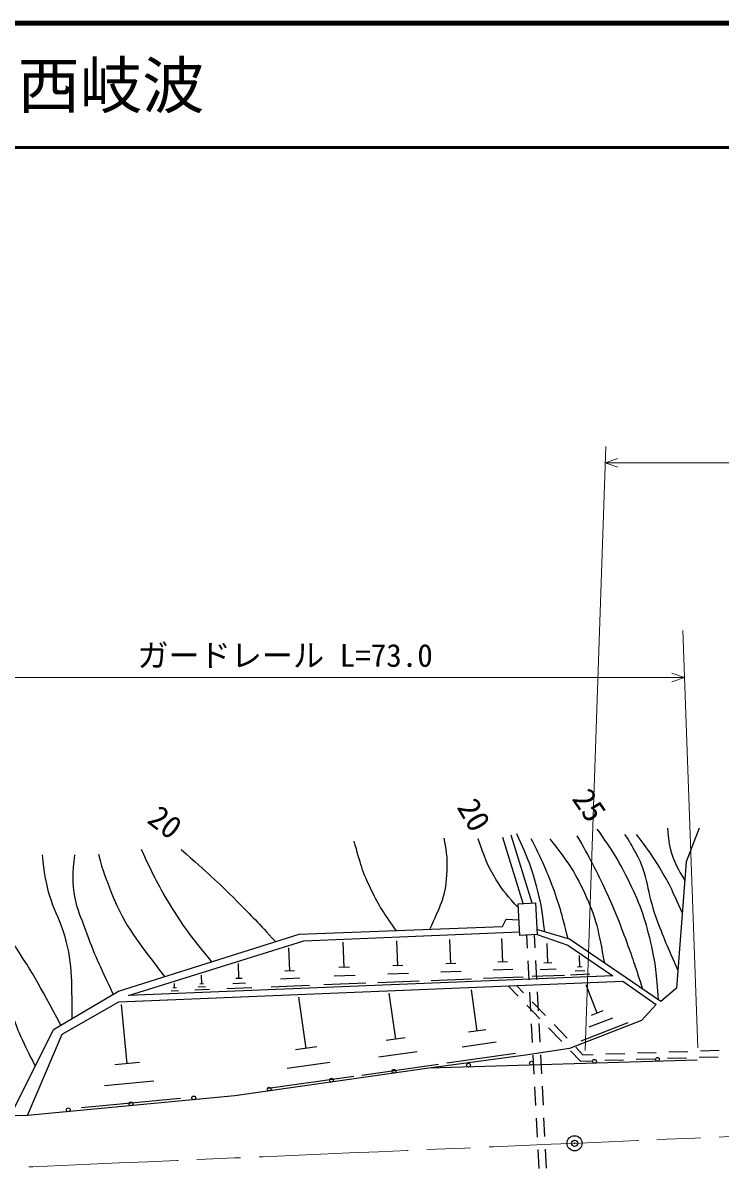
# Model space of a CAD drawing. Units: millimetres, scale not verified. Extents: x 40000 to 680000, y 20000 to 380000.
# Drawn here: x 430463 to 486522, y 287344 to 380000 of the extents above; entities that cross this region are included whole.
import ezdxf
from ezdxf.enums import TextEntityAlignment as Align

# ---------------------------------------------------------------- set-up
doc = ezdxf.new("R2010")
doc.units = ezdxf.units.MM
doc.header["$LTSCALE"] = 1000
doc.header["$PDMODE"] = 32
doc.header["$PDSIZE"] = 500
doc.linetypes.add('CHAIN', pattern=[18.5, 12, -1.5, 3.5, -1.5])
for name, color, linetype, lineweight in [('M-BGD', 7, 'Continuous', 25), ('M-BMK', 2, 'CHAIN', 13), ('M-BMK-SRVR', 3, 'Continuous', 25), ('M-STR-HTXT', 7, 'Continuous', 13), ('M-TTL', 2, 'Continuous', 140), ('M-TTL-LINE', 7, 'Continuous', 50)]:
    doc.layers.add(name, color=color, linetype=linetype, lineweight=lineweight)
doc.layers.add('M-TTL-TXT', color=7, linetype='Continuous')
doc.styles.add('ＭＳ ゴシック', font='')
doc.styles.get('ＭＳ ゴシック').set_extended_font_data('MS Gothic')

msp = doc.modelspace()

# ---------------------------------------------------------------- linework, layer by layer
at = {"layer": 'M-BGD'}
for p, q in [((484765, 315341), (483740, 312633)), ((470645, 309303), (468994, 314590)), ((471365, 309338), (469660, 314798)), ((483740, 312633), (482960, 302500)), ((468970, 307464), (469257, 308038)), ((469257, 308038), (470297, 308000)), ((438118, 302254), (452642, 306849)), ((452642, 306849), (468970, 307464)), ((453011, 306315), (470345, 307014)), ((470908, 306766), (470963, 305706)), ((471509, 306795), (471565, 305736)), ((474345, 306438), (471740, 307209)), ((471760, 306808), (474221, 305946)), ((438939, 301925), (453011, 306315)), ((456259, 304171), (456178, 306190)), ((460570, 304317), (460490, 306296)), ((464814, 304460), (464737, 306400)), ((468994, 304602), (468918, 306502)), ((472621, 304523), (472559, 306087)), ((474221, 305946), (477832, 303484)), ((481688, 301433), (474345, 306438)), ((451886, 303884), (451812, 305736)), ((475185, 304196), (475148, 305117)), ((447805, 303279), (447757, 304472)), ((456680, 304188), (455838, 304154)), ((460982, 304333), (460157, 304300)), ((465218, 304476), (464410, 304444)), ((469811, 304000), (468227, 303936)), ((469390, 304618), (468598, 304586)), ((471017, 304696), (471096, 303180)), ((471618, 304726), (471698, 303210)), ((473294, 304027), (471990, 303975)), ((472947, 304536), (472295, 304510)), ((475377, 304204), (474993, 304188)), ((438159, 301392), (478652, 303074)), ((477832, 303484), (438939, 301925)), ((444820, 302837), (444792, 303546)), ((448054, 303289), (447557, 303269)), ((452683, 303297), (451139, 303236)), ((452272, 303899), (451500, 303868)), ((457127, 303531), (455444, 303464)), ((462272, 303063), (458973, 302931)), ((461421, 303690), (459771, 303624)), ((466482, 303232), (463250, 303102)), ((465648, 303846), (464032, 303781)), ((470628, 303398), (467461, 303271)), ((473967, 303532), (471359, 303428)), ((475978, 303613), (474442, 303551)), ((475581, 303904), (474814, 303874)), ((478652, 303074), (481319, 301187)), ((432908, 299177), (438118, 302254)), ((442942, 302288), (442349, 302265)), ((442785, 302520), (442488, 302508)), ((442636, 302514), (442622, 302870)), ((445430, 302388), (444248, 302341)), ((445125, 302613), (444534, 302589)), ((444968, 302843), (444672, 302831)), ((448831, 302524), (446844, 302445)), ((448318, 302902), (447324, 302862)), ((453479, 302711), (450392, 302587)), ((457996, 302892), (454630, 302757)), ((460395, 298398), (459871, 302092)), ((466943, 299061), (466474, 302367)), ((469424, 302691), (470224, 301858)), ((470099, 302719), (470666, 302128)), ((471149, 302169), (471229, 300653)), ((471751, 302199), (471830, 300684)), ((476573, 300489), (475687, 302759)), ((482960, 302500), (481688, 301433)), ((433606, 298807), (438159, 301392)), ((438828, 296437), (438378, 301199)), ((453195, 297668), (452610, 301791)), ((471367, 301399), (472419, 300304)), ((481319, 301187), (480129, 299915)), ((470925, 301128), (471977, 300034)), ((477046, 300674), (476100, 300305)), ((471282, 299643), (471362, 298127)), ((471884, 299673), (471963, 298157)), ((472678, 299304), (473730, 298210)), ((473120, 299575), (474172, 298480)), ((480129, 299915), (474345, 297659)), ((479055, 299713), (475271, 298237)), ((477814, 300101), (475922, 299363)), ((429790, 292941), (432908, 299177)), ((430826, 292275), (433606, 298807)), ((461165, 298507), (459625, 298288)), ((467631, 299159), (466254, 298964)), ((454054, 297790), (452336, 297546)), ((468476, 298155), (465722, 297764)), ((474345, 297659), (470816, 297125)), ((474431, 297480), (475232, 296648)), ((474873, 297751), (475441, 297160)), ((482339, 297381), (483856, 297429)), ((484867, 297461), (486385, 297510)), ((439820, 296531), (437836, 296343)), ((455107, 296537), (451672, 296050)), ((462109, 297384), (459030, 296948)), ((470816, 297125), (463060, 296075)), ((470010, 297248), (464501, 296467)), ((471415, 297116), (471495, 295601)), ((472016, 297147), (472096, 295631)), ((475232, 296648), (476173, 296678)), ((475441, 297160), (476270, 297187)), ((477184, 296710), (478701, 296758)), ((477282, 297219), (478799, 297268)), ((479713, 296791), (481230, 296839)), ((479810, 297300), (481327, 297348)), ((482241, 296871), (483758, 296920)), ((484770, 296952), (486287, 297000)), ((463823, 296371), (457665, 295498)), ((440962, 295037), (436993, 294662)), ((457020, 295406), (450149, 294432)), ((471548, 294590), (471627, 293074)), ((472149, 294620), (472229, 293105)), ((443096, 293637), (435159, 292888)), ((471680, 292064), (471760, 290548)), ((472282, 292094), (472362, 290578)), ((471813, 289537), (471893, 288022)), ((472415, 289568), (472494, 288052))]:
    msp.add_line(p, q, dxfattribs=at)
msp.add_lwpolyline([(471637, 309351), (471760, 306808), (470358, 306740), (470235, 309283)], close=True, dxfattribs=at)
msp.add_lwpolyline([(484615, 296730), (463060, 296075), (447467, 293847), (430826, 292275), (420933, 292013)], dxfattribs=at)
for centre in [(471304, 296477), (476362, 296631), (481419, 296785), (460251, 295827), (466247, 296323), (455242, 295111), (444170, 293688), (450233, 294396), (434095, 292736), (439132, 293212)]:
    msp.add_circle(centre, 152, dxfattribs=at)
for points, knots in [([(481506, 301557), (481367, 303677), (481295, 304395), (480888, 306165), (480411, 308235), (479979, 309375), (479035, 311278), (478221, 312919), (477826, 313520), (476589, 315280)], [0, 0, 0, 0, 1, 1, 1, 2, 2, 2, 3, 3, 3, 3]), ([(482222, 315354), (482289, 314449), (482331, 314113), (482555, 313353), (482826, 312438), (483059, 312092), (483626, 311156)], [0, 0, 0, 0, 1, 1, 1, 2, 2, 2, 2]), ([(460430, 307142), (459418, 308559), (459083, 309049), (458433, 310389), (457723, 311851), (457563, 312484), (457062, 314317)], [0, 0, 0, 0, 1, 1, 1, 2, 2, 2, 2]), ([(463141, 307244), (463959, 309050), (464410, 309804), (464510, 311575), (464575, 312734), (464538, 313266), (464287, 314539)], [0, 0, 0, 0, 1, 1, 1, 2, 2, 2, 2]), ([(470252, 308946), (469369, 309898), (469073, 310255), (468474, 311204), (467724, 312394), (467560, 312964), (467029, 314502)], [0, 0, 0, 0, 1, 1, 1, 2, 2, 2, 2]), ([(470105, 314910), (470995, 312877), (471333, 312219), (471772, 310389), (472082, 309096), (472169, 308591), (472337, 307032)], [0, 0, 0, 0, 1, 1, 1, 2, 2, 2, 2]), ([(474252, 306466), (473714, 308554), (473563, 309192), (472921, 310871), (472365, 312323), (472124, 312833), (471291, 314502)], [0, 0, 0, 0, 1, 1, 1, 2, 2, 2, 2]), ([(472773, 314502), (474189, 312687), (474695, 311987), (475552, 310167), (476528, 308092), (476676, 307100), (477158, 304521)], [0, 0, 0, 0, 1, 1, 1, 2, 2, 2, 2]), ([(474959, 314724), (476053, 312792), (476367, 312233), (477145, 310574), (477936, 308888), (478318, 307913), (478961, 306165), (479491, 304723), (479654, 304229), (480216, 302437)], [0, 0, 0, 0, 1, 1, 1, 2, 2, 2, 3, 3, 3, 3]), ([(478776, 314836), (479228, 314215), (479344, 313971), (479665, 313390), (480692, 311531), (480557, 310194), (481295, 308203), (481924, 306507), (482171, 305930), (483070, 303928)], [0, 0, 0, 0, 1, 1, 1, 2, 2, 2, 3, 3, 3, 3]), ([(483424, 308532), (482586, 310389), (482356, 310985), (481444, 312427), (480827, 313401), (480585, 313751), (479739, 314836)], [0, 0, 0, 0, 1, 1, 1, 2, 2, 2, 2]), ([(431985, 313216), (432168, 311683), (432214, 311172), (432585, 309914), (432905, 308829), (433291, 308292), (433635, 307213), (434492, 304534), (434323, 303294), (434390, 300052)], [0, 0, 0, 0, 1, 1, 1, 2, 2, 2, 3, 3, 3, 3]), ([(437708, 302012), (436579, 304448), (436212, 305129), (435474, 307213), (435129, 308187), (434851, 308714), (434648, 309727), (434381, 311063), (434477, 311668), (434611, 313216)], [0, 0, 0, 0, 1, 1, 1, 2, 2, 2, 3, 3, 3, 3]), ([(436524, 313254), (436892, 311808), (437096, 311331), (437575, 310140), (438731, 307260), (439670, 306318), (441824, 303426)], [0, 0, 0, 0, 1, 1, 1, 2, 2, 2, 2]), ([(445626, 304629), (444035, 306576), (443532, 307185), (442414, 308977), (441329, 310717), (441003, 311412), (439976, 313629)], [0, 0, 0, 0, 1, 1, 1, 2, 2, 2, 2]), ([(443165, 313629), (445356, 311684), (445975, 311160), (447667, 309464), (448893, 308235), (449297, 307812), (450728, 306243)], [0, 0, 0, 0, 1, 1, 1, 2, 2, 2, 2]), ([(421180, 312766), (421558, 311396), (421789, 310880), (422380, 309764), (423435, 307775), (424792, 307207), (426245, 305487), (427310, 304227), (428046, 303599), (428833, 302148), (429536, 300855), (429644, 299997), (430259, 298659), (430697, 297706), (430853, 297386), (431443, 296247)], [0, 0, 0, 0, 1, 1, 1, 2, 2, 2, 3, 3, 3, 4, 4, 4, 5, 5, 5, 5]), ([(433509, 299531), (431698, 302892), (431157, 303915), (429358, 306538), (427646, 309035), (426942, 309880), (424594, 312653)], [0, 0, 0, 0, 1, 1, 1, 2, 2, 2, 2])]:
    msp.add_open_spline(points, degree=3, knots=knots, dxfattribs=at)
at = {"layer": 'M-BMK'}
msp.add_arc((11267730, -250152370), 250674872, 92.45804, 92.49192, dxfattribs=at)
at = {"layer": 'M-BMK-SRVR'}
msp.add_circle((474765, 290045), 607, dxfattribs=at)
msp.add_point((474765, 290045), dxfattribs=at)
at = {"layer": 'M-STR-HTXT'}
for p, q in [((475623, 297489), (477277, 345996)), ((477232, 344690), (478244, 345044)), ((477232, 344690), (566503, 344690)), ((477232, 344690), (478244, 344336)), ((484663, 297709), (483450, 331223)), ((419441, 327452), (483585, 327452)), ((483585, 327452), (482574, 327806)), ((483585, 327452), (482574, 327098))]:
    msp.add_line(p, q, dxfattribs=at)
at = {"layer": 'M-TTL'}
msp.add_line((680000, 380000), (40000, 380000), dxfattribs=at)
at = {"layer": 'M-TTL-LINE'}
msp.add_line((40000, 370000), (680000, 370000), dxfattribs=at)

# ---------------------------------------------------------------- texts
at = {"layer": 'M-BGD', "style": 'ＭＳ ゴシック'}
for s, rotation, p in [('25', 304.509, (475961, 317196)), ('20', 322.431, (441877, 315830)), ('20', 300.069, (466688, 316416))]:
    msp.add_text(s, height=1833, rotation=rotation, dxfattribs=at).set_placement(p, align=Align.MIDDLE_CENTER)
at = {"layer": 'M-STR-HTXT', "style": 'ＭＳ ゴシック'}
msp.add_text('ガードレール L=73.0', height=1833, dxfattribs=at).set_placement((451513, 327756), align=Align.BOTTOM_CENTER)
at = {"layer": 'M-TTL-TXT', "style": 'ＭＳ ゴシック'}
msp.add_text('宇部市大字西岐波', height=3666, dxfattribs=at).set_placement((405024, 375000), align=Align.MIDDLE_LEFT)

doc.saveas('drawing.dxf')
